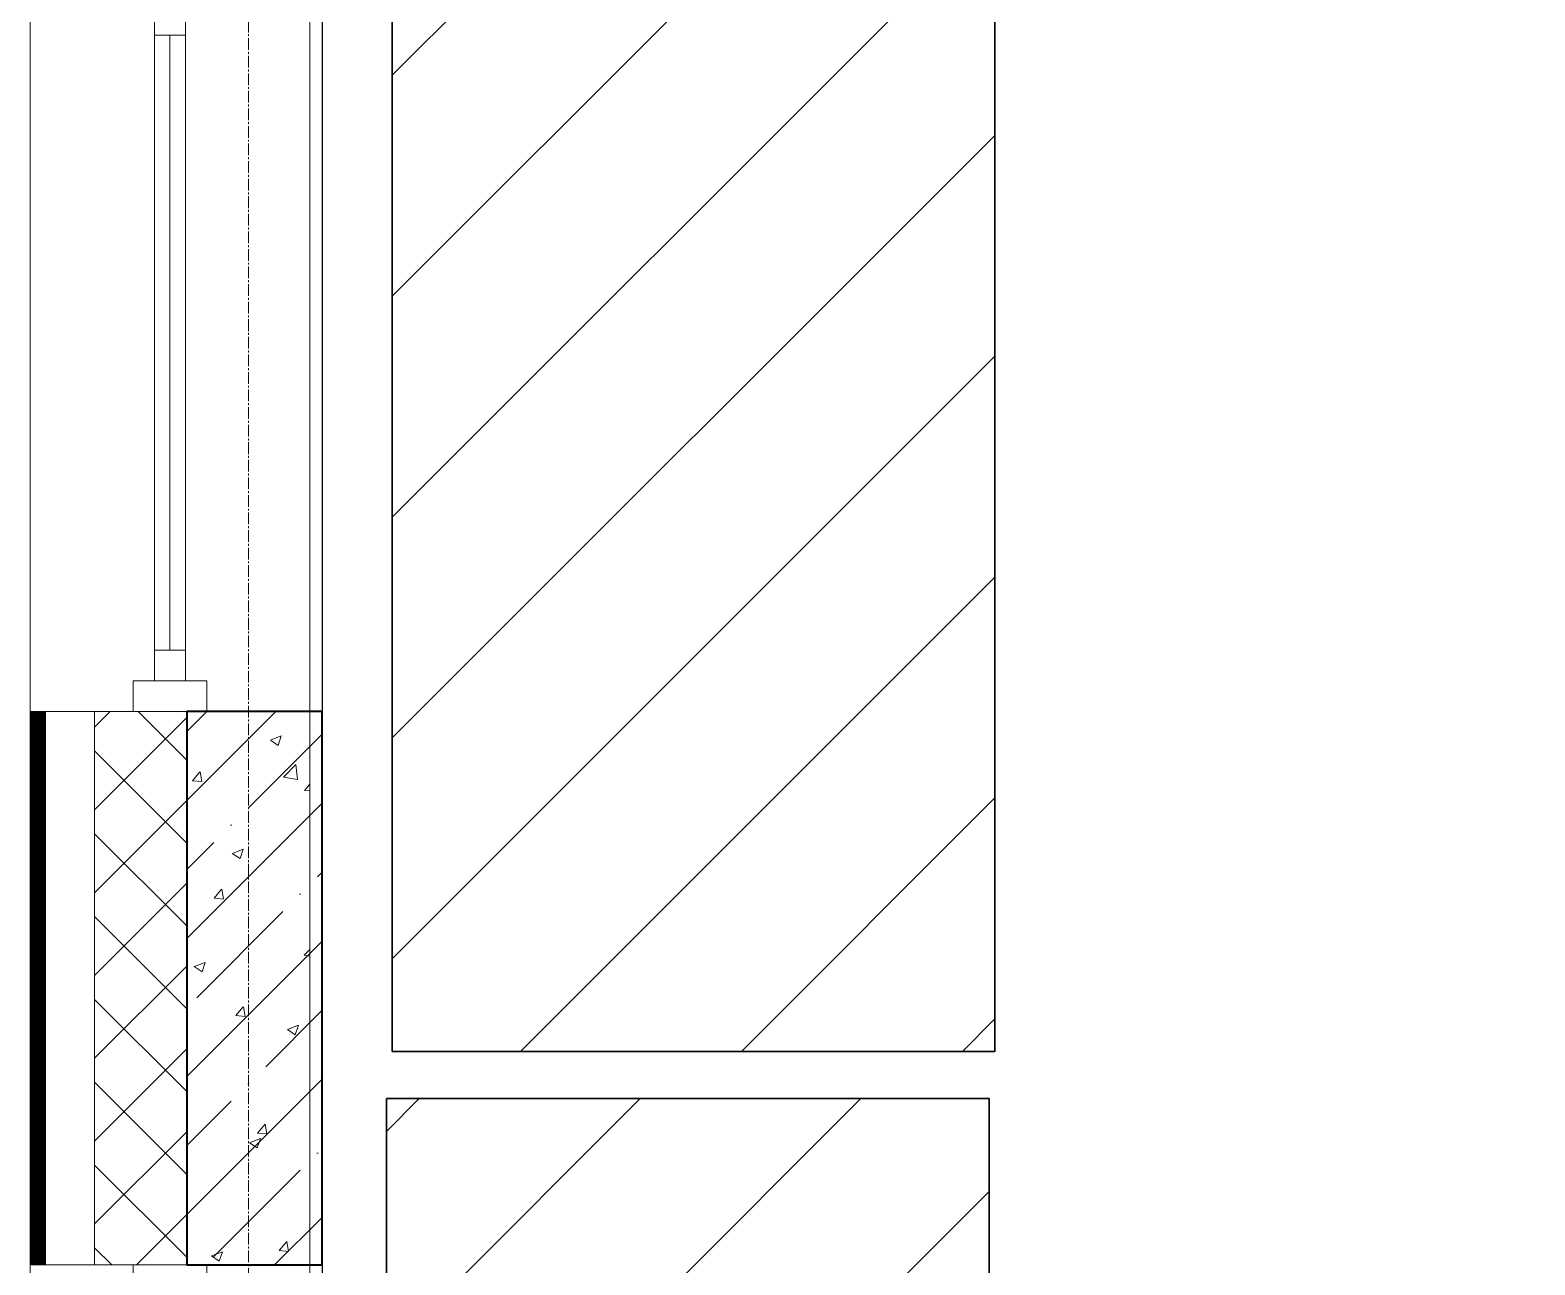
# Model space of a CAD drawing. Header units: millimetres. Extents: x -231292 to 573618, y -153144 to 564035.
# Drawn here: x 8528 to 10975, y -131545 to -129537 of the extents above; entities that cross this region are included whole.
import ezdxf

# ---------------------------------------------------------------- set-up
doc = ezdxf.new("R2010")
doc.units = ezdxf.units.MM
doc.linetypes.add('CENTER2', pattern=[28.575, 19.05, -3.175, 3.175, -3.175])
doc.linetypes.add('HIDDEN2', pattern=[4.7625, 3.175, -1.5875])
doc.layers.get('0').update_dxf_attribs({"color": 250})
for name, color, linetype, lineweight in [('10.3) строит. леса', 20, 'Continuous', 30), ('A-Wall_Материал_Газоблок_Контур', 250, 'Continuous', 0), ('АР_Колонны', 250, 'Continuous', 35), ('АР_Окна', 250, 'Continuous', 5), ('АР_Стены ЖБ', 250, 'Continuous', 35), ('АР_Стены ПЕНОблок', 250, 'Continuous', 20), ('АР_Тонкая', 250, 'Continuous', 5), ('АР_Утеплитель', 250, 'Continuous', 0), ('АР_Штриховка', 250, 'Continuous', 0), ('РД_Оси_100', 250, 'Continuous', 0)]:
    doc.layers.add(name, color=color, linetype=linetype, lineweight=lineweight)

# ---------------------------------------------------------------- blocks, each defined once
blk = doc.blocks.new('оси_рен')
at = {"layer": 'РД_Оси_100', "color": 251, "linetype": 'CENTER2', "true_color": 0x636466}
blk.add_line((1195652.916, 135558.25), (1195652.916, 223268.25), dxfattribs=at)

msp = doc.modelspace()

# ---------------------------------------------------------------- hatches: boundary and pattern name
at = {"layer": '10.3) строит. леса'}
h = msp.add_hatch(dxfattribs=at)
h.set_pattern_fill('ANSI31', color=256, scale=80)
h.set_pattern_definition([(45, (13317.08, 14681.17), (-179.60512, 179.60512), [])])
h.paths.add_polyline_path([(9117.393, -129197.946), (9117.393, -131197.946), (10097.393, -131197.946), (10097.393, -129197.946)])
h = msp.add_hatch(dxfattribs=at)
h.set_pattern_fill('ANSI31', color=256, scale=80)
h.set_pattern_definition([(45, (13307.52, 12604.24), (-179.60512, 179.60512), [])])
h.paths.add_polyline_path([(9107.832, -131274.88), (9107.832, -133274.88), (10087.832, -133274.88), (10087.832, -131274.88)])
at = {"layer": 'АР_Штриховка', "linetype": 'Continuous', "lineweight": 5, "true_color": 0x000000}
h = msp.add_hatch(dxfattribs=at)
h.set_pattern_fill('ANSI35', color=18, scale=25, style=0)
h.set_pattern_definition([(45, (8883.46, -162345.28), (-112.2532, 112.2532), []), (45, (8995.71, -162345.28), (-112.2532, 112.2532), [198.4375, -39.6875, 0, -39.6875])])
h.paths.add_polyline_path([(8783.458, -131545.283), (9003.458, -131545.283), (9003.458, -130645.283), (8783.458, -130645.283)], flags=0)

# ---------------------------------------------------------------- linework, layer by layer
msp.add_lwpolyline([(16573.458, -98570.283), (9003.458, -98570.283), (9003.458, -135535.288), (16573.458, -135535.288)], close=True)
at = {"layer": '10.3) строит. леса'}
for points in [[(9117.393, -129197.946), (9117.393, -131197.946), (10097.393, -131197.946), (10097.393, -129197.946)], [(9107.832, -131274.88), (9107.832, -133274.88), (10087.832, -133274.88), (10087.832, -131274.88)]]:
    msp.add_lwpolyline(points, close=True, dxfattribs=at)
at = {"layer": 'A-Wall_Материал_Газоблок_Контур', "color": 18, "linetype": 'Continuous', "lineweight": 0, "true_color": 0x000000}
for p, q in [((8528.458, -129445.283), (8528.458, -130645.283)), ((8983.458, -130645.283), (8983.458, -129445.283)), ((8528.458, -131545.283), (8528.458, -134845.283)), ((8983.458, -134845.283), (8983.458, -131545.283))]:
    msp.add_line(p, q, dxfattribs=at)
at = {"layer": 'АР_Колонны', "color": 18, "linetype": 'HIDDEN2', "lineweight": 25, "true_color": 0x000000}
for p, q in [((8783.458, -130645.283), (9003.458, -130645.283)), ((8783.458, -131545.283), (8783.458, -130645.283)), ((9003.458, -130645.283), (9003.458, -131545.283)), ((9003.458, -131545.283), (8783.458, -131545.283))]:
    msp.add_line(p, q, dxfattribs=at)
at = {"layer": 'АР_Колонны', "color": 18, "linetype": 'Continuous', "lineweight": 30, "true_color": 0x000000}
for p, q in [((9003.458, -130645.283), (8783.458, -130645.283)), ((8783.458, -130645.283), (8783.458, -131545.283)), ((9003.458, -131545.283), (9003.458, -130645.283)), ((8783.458, -131545.283), (9003.458, -131545.283))]:
    msp.add_line(p, q, dxfattribs=at)
at = {"layer": 'АР_Окна', "color": 18, "linetype": 'Continuous', "lineweight": 5, "true_color": 0x000000}
for p, q in [((8528.458, -129445.283), (8528.458, -130645.283)), ((8983.458, -129445.283), (8983.458, -130645.283)), ((8730.958, -129545.283), (8780.958, -129545.283)), ((8755.958, -129545.283), (8755.958, -130545.283)), ((8730.958, -130545.283), (8780.958, -130545.283)), ((8528.458, -131545.283), (8528.458, -134845.283)), ((8983.458, -131545.283), (8983.458, -134845.283))]:
    msp.add_line(p, q, dxfattribs=at)
for points in [[(8730.958, -129495.283), (8780.958, -129495.283), (8780.958, -130595.283), (8730.958, -130595.283)], [(8815.958, -130595.283), (8815.958, -130645.283), (8695.958, -130645.283), (8695.958, -130595.283)], [(8815.958, -131595.283), (8815.958, -131545.283), (8695.958, -131545.283), (8695.958, -131595.283)]]:
    msp.add_lwpolyline(points, close=True, dxfattribs=at)
at = {"layer": 'АР_Стены ЖБ', "color": 18, "linetype": 'Continuous', "lineweight": 40, "true_color": 0x000000}
for p, q in [((9003.458, -130645.283), (8783.458, -130645.283)), ((8783.458, -130645.283), (8783.458, -131545.283)), ((9003.458, -131545.283), (9003.458, -130645.283)), ((8783.458, -131545.283), (9003.458, -131545.283))]:
    msp.add_line(p, q, dxfattribs=at)
at = {"layer": 'АР_Стены ПЕНОблок', "color": 18, "linetype": 'Continuous', "lineweight": 20, "true_color": 0x000000}
for p, q in [((8983.458, -130645.283), (8783.458, -130645.283)), ((8783.458, -130645.283), (8783.458, -131545.283)), ((8983.458, -131545.283), (8983.458, -130645.283)), ((8783.458, -131545.283), (8983.458, -131545.283))]:
    msp.add_line(p, q, dxfattribs=at)
at = {"layer": 'АР_Тонкая', "color": 18, "linetype": 'Continuous', "lineweight": 5, "true_color": 0x000000}
for p, q in [((8553.458, -130645.283), (8528.458, -130645.283)), ((8528.458, -130645.283), (8528.458, -131545.283)), ((8633.458, -130645.283), (8553.458, -130645.283)), ((8553.458, -130645.283), (8553.458, -131545.283)), ((8553.458, -131545.283), (8553.458, -130645.283)), ((8633.458, -131545.283), (8633.458, -130645.283)), ((8528.458, -131545.283), (8553.458, -131545.283)), ((8553.458, -131545.283), (8633.458, -131545.283))]:
    msp.add_line(p, q, dxfattribs=at)
at = {"layer": 'АР_Утеплитель', "color": 18, "linetype": 'Continuous', "lineweight": 0, "true_color": 0x000000}
for p, q in [((8783.458, -130645.283), (8633.458, -130645.283)), ((8633.458, -130645.283), (8633.458, -131545.283)), ((8783.458, -131545.283), (8783.458, -130645.283)), ((8633.458, -131545.283), (8783.458, -131545.283))]:
    msp.add_line(p, q, dxfattribs=at)
at = {"layer": 'АР_Штриховка', "color": 18, "linetype": 'Continuous', "lineweight": 0, "true_color": 0x000000}
for p, q in [((8528.458, -130646.283), (8553.458, -130646.283)), ((8633.458, -130670.472), (8658.647, -130645.283)), ((8783.458, -130724.584), (8704.157, -130645.283)), ((8528.458, -130647.283), (8553.458, -130647.283)), ((8528.458, -130648.283), (8553.458, -130648.283)), ((8528.458, -130649.283), (8553.458, -130649.283)), ((8528.458, -130650.283), (8553.458, -130650.283)), ((8528.458, -130651.283), (8553.458, -130651.283)), ((8528.458, -130652.283), (8553.458, -130652.283)), ((8528.458, -130653.283), (8553.458, -130653.283)), ((8528.458, -130654.283), (8553.458, -130654.283)), ((8528.458, -130655.283), (8553.458, -130655.283)), ((8528.458, -130656.283), (8553.458, -130656.283)), ((8528.458, -130657.283), (8553.458, -130657.283)), ((8528.458, -130658.283), (8553.458, -130658.283)), ((8528.458, -130659.283), (8553.458, -130659.283)), ((8528.458, -130660.283), (8553.458, -130660.283)), ((8528.458, -130661.283), (8553.458, -130661.283)), ((8528.458, -130662.283), (8553.458, -130662.283)), ((8528.458, -130663.283), (8553.458, -130663.283)), ((8528.458, -130664.283), (8553.458, -130664.283)), ((8528.458, -130665.283), (8553.458, -130665.283)), ((8528.458, -130666.283), (8553.458, -130666.283)), ((8528.458, -130667.283), (8553.458, -130667.283)), ((8528.458, -130668.283), (8553.458, -130668.283)), ((8528.458, -130669.283), (8553.458, -130669.283)), ((8528.458, -130670.283), (8553.458, -130670.283)), ((8528.458, -130671.283), (8553.458, -130671.283)), ((8633.458, -130805.176), (8783.458, -130655.176)), ((8528.458, -130672.283), (8553.458, -130672.283)), ((8528.458, -130673.283), (8553.458, -130673.283)), ((8528.458, -130674.283), (8553.458, -130674.283)), ((8528.458, -130675.283), (8553.458, -130675.283)), ((8528.458, -130676.283), (8553.458, -130676.283)), ((8528.458, -130677.283), (8553.458, -130677.283)), ((8528.458, -130678.283), (8553.458, -130678.283)), ((8528.458, -130679.283), (8553.458, -130679.283)), ((8528.458, -130680.283), (8553.458, -130680.283)), ((8528.458, -130681.283), (8553.458, -130681.283)), ((8528.458, -130682.283), (8553.458, -130682.283)), ((8528.458, -130683.283), (8553.458, -130683.283)), ((8528.458, -130684.283), (8553.458, -130684.283)), ((8528.458, -130685.283), (8553.458, -130685.283)), ((8528.458, -130686.283), (8553.458, -130686.283)), ((8528.458, -130687.283), (8553.458, -130687.283)), ((8528.458, -130688.283), (8553.458, -130688.283)), ((8528.458, -130689.283), (8553.458, -130689.283)), ((8528.458, -130690.283), (8553.458, -130690.283)), ((8528.458, -130691.283), (8553.458, -130691.283)), ((8528.458, -130692.283), (8553.458, -130692.283)), ((8528.458, -130693.283), (8553.458, -130693.283)), ((8528.458, -130694.283), (8553.458, -130694.283)), ((8528.458, -130695.283), (8553.458, -130695.283)), ((8919.122, -130691.751), (8931.756, -130700.273)), ((8919.131, -130691.731), (8936.916, -130684.904)), ((8931.759, -130700.274), (8936.909, -130684.925)), ((8528.458, -130696.283), (8553.458, -130696.283)), ((8528.458, -130697.283), (8553.458, -130697.283)), ((8528.458, -130698.283), (8553.458, -130698.283)), ((8528.458, -130699.283), (8553.458, -130699.283)), ((8528.458, -130700.283), (8553.458, -130700.283)), ((8528.458, -130701.283), (8553.458, -130701.283)), ((8528.458, -130702.283), (8553.458, -130702.283)), ((8528.458, -130703.283), (8553.458, -130703.283)), ((8528.458, -130704.283), (8553.458, -130704.283)), ((8528.458, -130705.283), (8553.458, -130705.283)), ((8528.458, -130706.283), (8553.458, -130706.283)), ((8528.458, -130707.283), (8553.458, -130707.283)), ((8528.458, -130708.283), (8553.458, -130708.283)), ((8528.458, -130709.283), (8553.458, -130709.283)), ((8528.458, -130710.283), (8553.458, -130710.283)), ((8528.458, -130711.283), (8553.458, -130711.283)), ((8528.458, -130712.283), (8553.458, -130712.283)), ((8528.458, -130713.283), (8553.458, -130713.283)), ((8528.458, -130714.283), (8553.458, -130714.283)), ((8528.458, -130715.283), (8553.458, -130715.283)), ((8528.458, -130716.283), (8553.458, -130716.283)), ((8528.458, -130717.283), (8553.458, -130717.283)), ((8528.458, -130718.283), (8553.458, -130718.283)), ((8528.458, -130719.283), (8553.458, -130719.283)), ((8528.458, -130720.283), (8553.458, -130720.283)), ((8783.458, -130859.288), (8633.458, -130709.288)), ((8528.458, -130721.283), (8553.458, -130721.283)), ((8528.458, -130722.283), (8553.458, -130722.283)), ((8528.458, -130723.283), (8553.458, -130723.283)), ((8528.458, -130724.283), (8553.458, -130724.283)), ((8528.458, -130725.283), (8553.458, -130725.283)), ((8528.458, -130726.283), (8553.458, -130726.283)), ((8528.458, -130727.283), (8553.458, -130727.283)), ((8528.458, -130728.283), (8553.458, -130728.283)), ((8528.458, -130729.283), (8553.458, -130729.283)), ((8528.458, -130730.283), (8553.458, -130730.283)), ((8528.458, -130731.283), (8553.458, -130731.283)), ((8528.458, -130732.283), (8553.458, -130732.283)), ((8528.458, -130733.283), (8553.458, -130733.283)), ((8528.458, -130734.283), (8553.458, -130734.283)), ((8528.458, -130735.283), (8553.458, -130735.283)), ((8528.458, -130736.283), (8553.458, -130736.283)), ((8528.458, -130737.283), (8553.458, -130737.283)), ((8528.458, -130738.283), (8553.458, -130738.283)), ((8528.458, -130739.283), (8553.458, -130739.283)), ((8528.458, -130740.283), (8553.458, -130740.283)), ((8528.458, -130741.283), (8553.458, -130741.283)), ((8528.458, -130742.283), (8553.458, -130742.283)), ((8528.458, -130743.283), (8553.458, -130743.283)), ((8528.458, -130744.283), (8553.458, -130744.283)), ((8792.473, -130757.784), (8804.718, -130743.19)), ((8807.73, -130759.098), (8804.793, -130743.177)), ((8940.65, -130752.077), (8960.434, -130731.458)), ((8963.259, -130755.578), (8960.453, -130731.456)), ((8528.458, -130745.283), (8553.458, -130745.283)), ((8528.458, -130746.283), (8553.458, -130746.283)), ((8528.458, -130747.283), (8553.458, -130747.283)), ((8528.458, -130748.283), (8553.458, -130748.283)), ((8528.458, -130749.283), (8553.458, -130749.283)), ((8528.458, -130750.283), (8553.458, -130750.283)), ((8528.458, -130751.283), (8553.458, -130751.283)), ((8528.458, -130752.283), (8553.458, -130752.283)), ((8528.458, -130753.283), (8553.458, -130753.283)), ((8528.458, -130754.283), (8553.458, -130754.283)), ((8528.458, -130755.283), (8553.458, -130755.283)), ((8528.458, -130756.283), (8553.458, -130756.283)), ((8528.458, -130757.283), (8553.458, -130757.283)), ((8528.458, -130758.283), (8553.458, -130758.283)), ((8528.458, -130759.283), (8553.458, -130759.283)), ((8528.458, -130760.283), (8553.458, -130760.283)), ((8528.458, -130761.283), (8553.458, -130761.283)), ((8528.458, -130762.283), (8553.458, -130762.283)), ((8528.458, -130763.283), (8553.458, -130763.283)), ((8528.458, -130764.283), (8553.458, -130764.283)), ((8528.458, -130765.283), (8553.458, -130765.283)), ((8528.458, -130766.283), (8553.458, -130766.283)), ((8528.458, -130767.283), (8553.458, -130767.283)), ((8528.458, -130768.283), (8553.458, -130768.283)), ((8528.458, -130769.283), (8553.458, -130769.283)), ((8792.473, -130757.784), (8807.655, -130759.112)), ((8940.664, -130752.108), (8963.254, -130755.611)), ((8974.657, -130773.723), (8983.458, -130763.234)), ((8528.458, -130770.283), (8553.458, -130770.283)), ((8528.458, -130771.283), (8553.458, -130771.283)), ((8528.458, -130772.283), (8553.458, -130772.283)), ((8528.458, -130773.283), (8553.458, -130773.283)), ((8528.458, -130774.283), (8553.458, -130774.283)), ((8528.458, -130775.283), (8553.458, -130775.283)), ((8528.458, -130776.283), (8553.458, -130776.283)), ((8528.458, -130777.283), (8553.458, -130777.283)), ((8528.458, -130778.283), (8553.458, -130778.283)), ((8528.458, -130779.283), (8553.458, -130779.283)), ((8528.458, -130780.283), (8553.458, -130780.283)), ((8528.458, -130781.283), (8553.458, -130781.283)), ((8528.458, -130782.283), (8553.458, -130782.283)), ((8528.458, -130783.283), (8553.458, -130783.283)), ((8528.458, -130784.283), (8553.458, -130784.283)), ((8528.458, -130785.283), (8553.458, -130785.283)), ((8528.458, -130786.283), (8553.458, -130786.283)), ((8528.458, -130787.283), (8553.458, -130787.283)), ((8528.458, -130788.283), (8553.458, -130788.283)), ((8528.458, -130789.283), (8553.458, -130789.283)), ((8528.458, -130790.283), (8553.458, -130790.283)), ((8528.458, -130791.283), (8553.458, -130791.283)), ((8528.458, -130792.283), (8553.458, -130792.283)), ((8528.458, -130793.283), (8553.458, -130793.283)), ((8633.458, -130939.88), (8783.458, -130789.88)), ((8974.657, -130773.723), (8983.458, -130774.493)), ((8528.458, -130794.283), (8553.458, -130794.283)), ((8528.458, -130795.283), (8553.458, -130795.283)), ((8528.458, -130796.283), (8553.458, -130796.283)), ((8528.458, -130797.283), (8553.458, -130797.283)), ((8528.458, -130798.283), (8553.458, -130798.283)), ((8528.458, -130799.283), (8553.458, -130799.283)), ((8528.458, -130800.283), (8553.458, -130800.283)), ((8528.458, -130801.283), (8553.458, -130801.283)), ((8528.458, -130802.283), (8553.458, -130802.283)), ((8528.458, -130803.283), (8553.458, -130803.283)), ((8528.458, -130804.283), (8553.458, -130804.283)), ((8528.458, -130805.283), (8553.458, -130805.283)), ((8528.458, -130806.283), (8553.458, -130806.283)), ((8528.458, -130807.283), (8553.458, -130807.283)), ((8528.458, -130808.283), (8553.458, -130808.283)), ((8528.458, -130809.283), (8553.458, -130809.283)), ((8528.458, -130810.283), (8553.458, -130810.283)), ((8528.458, -130811.283), (8553.458, -130811.283)), ((8528.458, -130812.283), (8553.458, -130812.283)), ((8528.458, -130813.283), (8553.458, -130813.283)), ((8528.458, -130814.283), (8553.458, -130814.283)), ((8528.458, -130815.283), (8553.458, -130815.283)), ((8528.458, -130816.283), (8553.458, -130816.283)), ((8528.458, -130817.283), (8553.458, -130817.283)), ((8528.458, -130818.283), (8553.458, -130818.283)), ((8528.458, -130819.283), (8553.458, -130819.283)), ((8528.458, -130820.283), (8553.458, -130820.283)), ((8528.458, -130821.283), (8553.458, -130821.283)), ((8528.458, -130822.283), (8553.458, -130822.283)), ((8528.458, -130823.283), (8553.458, -130823.283)), ((8528.458, -130824.283), (8553.458, -130824.283)), ((8528.458, -130825.283), (8553.458, -130825.283)), ((8528.458, -130826.283), (8553.458, -130826.283)), ((8528.458, -130827.283), (8553.458, -130827.283)), ((8528.458, -130828.283), (8553.458, -130828.283)), ((8528.458, -130829.283), (8553.458, -130829.283)), ((8528.458, -130830.283), (8553.458, -130830.283)), ((8528.458, -130831.283), (8553.458, -130831.283)), ((8528.458, -130832.283), (8553.458, -130832.283)), ((8528.458, -130833.283), (8553.458, -130833.283)), ((8528.458, -130834.283), (8553.458, -130834.283)), ((8528.458, -130835.283), (8553.458, -130835.283)), ((8528.458, -130836.283), (8553.458, -130836.283)), ((8528.458, -130837.283), (8553.458, -130837.283)), ((8528.458, -130838.283), (8553.458, -130838.283)), ((8528.458, -130839.283), (8553.458, -130839.283)), ((8528.458, -130840.283), (8553.458, -130840.283)), ((8528.458, -130841.283), (8553.458, -130841.283)), ((8528.458, -130842.283), (8553.458, -130842.283)), ((8528.458, -130843.283), (8553.458, -130843.283)), ((8528.458, -130844.283), (8553.458, -130844.283)), ((8528.458, -130845.283), (8553.458, -130845.283)), ((8528.458, -130846.283), (8553.458, -130846.283)), ((8528.458, -130847.283), (8553.458, -130847.283)), ((8528.458, -130848.283), (8553.458, -130848.283)), ((8528.458, -130849.283), (8553.458, -130849.283)), ((8528.458, -130850.283), (8553.458, -130850.283)), ((8528.458, -130851.283), (8553.458, -130851.283)), ((8528.458, -130852.283), (8553.458, -130852.283)), ((8528.458, -130853.283), (8553.458, -130853.283)), ((8528.458, -130854.283), (8553.458, -130854.283)), ((8528.458, -130855.283), (8553.458, -130855.283)), ((8528.458, -130856.283), (8553.458, -130856.283)), ((8528.458, -130857.283), (8553.458, -130857.283)), ((8528.458, -130858.283), (8553.458, -130858.283)), ((8528.458, -130859.283), (8553.458, -130859.283)), ((8528.458, -130860.283), (8553.458, -130860.283)), ((8528.458, -130861.283), (8553.458, -130861.283)), ((8528.458, -130862.283), (8553.458, -130862.283)), ((8528.458, -130863.283), (8553.458, -130863.283)), ((8528.458, -130864.283), (8553.458, -130864.283)), ((8528.458, -130865.283), (8553.458, -130865.283)), ((8528.458, -130866.283), (8553.458, -130866.283)), ((8528.458, -130867.283), (8553.458, -130867.283)), ((8783.458, -130993.992), (8633.458, -130843.992)), ((8528.458, -130868.283), (8553.458, -130868.283)), ((8528.458, -130869.283), (8553.458, -130869.283)), ((8528.458, -130870.283), (8553.458, -130870.283)), ((8528.458, -130871.283), (8553.458, -130871.283)), ((8528.458, -130872.283), (8553.458, -130872.283)), ((8528.458, -130873.283), (8553.458, -130873.283)), ((8528.458, -130874.283), (8553.458, -130874.283)), ((8528.458, -130875.283), (8553.458, -130875.283)), ((8528.458, -130876.283), (8553.458, -130876.283)), ((8528.458, -130877.283), (8553.458, -130877.283)), ((8528.458, -130878.283), (8553.458, -130878.283)), ((8528.458, -130879.283), (8553.458, -130879.283)), ((8528.458, -130880.283), (8553.458, -130880.283)), ((8528.458, -130881.283), (8553.458, -130881.283)), ((8528.458, -130882.283), (8553.458, -130882.283)), ((8528.458, -130883.283), (8553.458, -130883.283)), ((8528.458, -130884.283), (8553.458, -130884.283)), ((8528.458, -130885.283), (8553.458, -130885.283)), ((8528.458, -130886.283), (8553.458, -130886.283)), ((8528.458, -130887.283), (8553.458, -130887.283)), ((8528.458, -130888.283), (8553.458, -130888.283)), ((8528.458, -130889.283), (8553.458, -130889.283)), ((8528.458, -130890.283), (8553.458, -130890.283)), ((8528.458, -130891.283), (8553.458, -130891.283)), ((8857.32, -130875.939), (8869.954, -130884.461)), ((8857.329, -130875.919), (8875.114, -130869.092)), ((8869.957, -130884.462), (8875.107, -130869.113)), ((8528.458, -130892.283), (8553.458, -130892.283)), ((8528.458, -130893.283), (8553.458, -130893.283)), ((8528.458, -130894.283), (8553.458, -130894.283)), ((8528.458, -130895.283), (8553.458, -130895.283)), ((8528.458, -130896.283), (8553.458, -130896.283)), ((8528.458, -130897.283), (8553.458, -130897.283)), ((8528.458, -130898.283), (8553.458, -130898.283)), ((8528.458, -130899.283), (8553.458, -130899.283)), ((8528.458, -130900.283), (8553.458, -130900.283)), ((8528.458, -130901.283), (8553.458, -130901.283)), ((8528.458, -130902.283), (8553.458, -130902.283)), ((8528.458, -130903.283), (8553.458, -130903.283)), ((8528.458, -130904.283), (8553.458, -130904.283)), ((8528.458, -130905.283), (8553.458, -130905.283)), ((8528.458, -130906.283), (8553.458, -130906.283)), ((8528.458, -130907.283), (8553.458, -130907.283)), ((8528.458, -130908.283), (8553.458, -130908.283)), ((8528.458, -130909.283), (8553.458, -130909.283)), ((8528.458, -130910.283), (8553.458, -130910.283)), ((8528.458, -130911.283), (8553.458, -130911.283)), ((8528.458, -130912.283), (8553.458, -130912.283)), ((8528.458, -130913.283), (8553.458, -130913.283)), ((8528.458, -130914.283), (8553.458, -130914.283)), ((8528.458, -130915.283), (8553.458, -130915.283)), ((8528.458, -130916.283), (8553.458, -130916.283)), ((8528.458, -130917.283), (8553.458, -130917.283)), ((8528.458, -130918.283), (8553.458, -130918.283)), ((8528.458, -130919.283), (8553.458, -130919.283)), ((8528.458, -130920.283), (8553.458, -130920.283)), ((8528.458, -130921.283), (8553.458, -130921.283)), ((8528.458, -130922.283), (8553.458, -130922.283)), ((8528.458, -130923.283), (8553.458, -130923.283)), ((8528.458, -130924.283), (8553.458, -130924.283)), ((8528.458, -130925.283), (8553.458, -130925.283)), ((8528.458, -130926.283), (8553.458, -130926.283)), ((8528.458, -130927.283), (8553.458, -130927.283)), ((8528.458, -130928.283), (8553.458, -130928.283)), ((8528.458, -130929.283), (8553.458, -130929.283)), ((8528.458, -130930.283), (8553.458, -130930.283)), ((8528.458, -130931.283), (8553.458, -130931.283)), ((8528.458, -130932.283), (8553.458, -130932.283)), ((8528.458, -130933.283), (8553.458, -130933.283)), ((8528.458, -130934.283), (8553.458, -130934.283)), ((8528.458, -130935.283), (8553.458, -130935.283)), ((8528.458, -130936.283), (8553.458, -130936.283)), ((8528.458, -130937.283), (8553.458, -130937.283)), ((8528.458, -130938.283), (8553.458, -130938.283)), ((8528.458, -130939.283), (8553.458, -130939.283)), ((8528.458, -130940.283), (8553.458, -130940.283)), ((8633.458, -131074.584), (8783.458, -130924.584)), ((8827.716, -130948.84), (8839.961, -130934.247)), ((8842.973, -130950.155), (8840.036, -130934.234)), ((8528.458, -130941.283), (8553.458, -130941.283)), ((8528.458, -130942.283), (8553.458, -130942.283)), ((8528.458, -130943.283), (8553.458, -130943.283)), ((8528.458, -130944.283), (8553.458, -130944.283)), ((8528.458, -130945.283), (8553.458, -130945.283)), ((8528.458, -130946.283), (8553.458, -130946.283)), ((8528.458, -130947.283), (8553.458, -130947.283)), ((8528.458, -130948.283), (8553.458, -130948.283)), ((8528.458, -130949.283), (8553.458, -130949.283)), ((8528.458, -130950.283), (8553.458, -130950.283)), ((8528.458, -130951.283), (8553.458, -130951.283)), ((8528.458, -130952.283), (8553.458, -130952.283)), ((8528.458, -130953.283), (8553.458, -130953.283)), ((8528.458, -130954.283), (8553.458, -130954.283)), ((8528.458, -130955.283), (8553.458, -130955.283)), ((8528.458, -130956.283), (8553.458, -130956.283)), ((8528.458, -130957.283), (8553.458, -130957.283)), ((8528.458, -130958.283), (8553.458, -130958.283)), ((8528.458, -130959.283), (8553.458, -130959.283)), ((8528.458, -130960.283), (8553.458, -130960.283)), ((8528.458, -130961.283), (8553.458, -130961.283)), ((8528.458, -130962.283), (8553.458, -130962.283)), ((8528.458, -130963.283), (8553.458, -130963.283)), ((8528.458, -130964.283), (8553.458, -130964.283)), ((8528.458, -130965.283), (8553.458, -130965.283)), ((8827.716, -130948.841), (8842.898, -130950.169)), ((8528.458, -130966.283), (8553.458, -130966.283)), ((8528.458, -130967.283), (8553.458, -130967.283)), ((8528.458, -130968.283), (8553.458, -130968.283)), ((8528.458, -130969.283), (8553.458, -130969.283)), ((8528.458, -130970.283), (8553.458, -130970.283)), ((8528.458, -130971.283), (8553.458, -130971.283)), ((8528.458, -130972.283), (8553.458, -130972.283)), ((8528.458, -130973.283), (8553.458, -130973.283)), ((8528.458, -130974.283), (8553.458, -130974.283)), ((8528.458, -130975.283), (8553.458, -130975.283)), ((8528.458, -130976.283), (8553.458, -130976.283)), ((8528.458, -130977.283), (8553.458, -130977.283)), ((8528.458, -130978.283), (8553.458, -130978.283)), ((8528.458, -130979.283), (8553.458, -130979.283)), ((8528.458, -130980.283), (8553.458, -130980.283)), ((8528.458, -130981.283), (8553.458, -130981.283)), ((8528.458, -130982.283), (8553.458, -130982.283)), ((8528.458, -130983.283), (8553.458, -130983.283)), ((8528.458, -130984.283), (8553.458, -130984.283)), ((8528.458, -130985.283), (8553.458, -130985.283)), ((8528.458, -130986.283), (8553.458, -130986.283)), ((8528.458, -130987.283), (8553.458, -130987.283)), ((8528.458, -130988.283), (8553.458, -130988.283)), ((8528.458, -130989.283), (8553.458, -130989.283)), ((8783.458, -131128.695), (8633.458, -130978.695)), ((8528.458, -130990.283), (8553.458, -130990.283)), ((8528.458, -130991.283), (8553.458, -130991.283)), ((8528.458, -130992.283), (8553.458, -130992.283)), ((8528.458, -130993.283), (8553.458, -130993.283)), ((8528.458, -130994.283), (8553.458, -130994.283)), ((8528.458, -130995.283), (8553.458, -130995.283)), ((8528.458, -130996.283), (8553.458, -130996.283)), ((8528.458, -130997.283), (8553.458, -130997.283)), ((8528.458, -130998.283), (8553.458, -130998.283)), ((8528.458, -130999.283), (8553.458, -130999.283)), ((8528.458, -131000.283), (8553.458, -131000.283)), ((8528.458, -131001.283), (8553.458, -131001.283)), ((8528.458, -131002.283), (8553.458, -131002.283)), ((8528.458, -131003.283), (8553.458, -131003.283)), ((8528.458, -131004.283), (8553.458, -131004.283)), ((8528.458, -131005.283), (8553.458, -131005.283)), ((8528.458, -131006.283), (8553.458, -131006.283)), ((8528.458, -131007.283), (8553.458, -131007.283)), ((8528.458, -131008.283), (8553.458, -131008.283)), ((8528.458, -131009.283), (8553.458, -131009.283)), ((8528.458, -131010.283), (8553.458, -131010.283)), ((8528.458, -131011.283), (8553.458, -131011.283)), ((8528.458, -131012.283), (8553.458, -131012.283)), ((8528.458, -131013.283), (8553.458, -131013.283)), ((8528.458, -131014.283), (8553.458, -131014.283)), ((8528.458, -131015.283), (8553.458, -131015.283)), ((8528.458, -131016.283), (8553.458, -131016.283)), ((8528.458, -131017.283), (8553.458, -131017.283)), ((8528.458, -131018.283), (8553.458, -131018.283)), ((8528.458, -131019.283), (8553.458, -131019.283)), ((8528.458, -131020.283), (8553.458, -131020.283)), ((8528.458, -131021.283), (8553.458, -131021.283)), ((8528.458, -131022.283), (8553.458, -131022.283)), ((8528.458, -131023.283), (8553.458, -131023.283)), ((8528.458, -131024.283), (8553.458, -131024.283)), ((8528.458, -131025.283), (8553.458, -131025.283)), ((8528.458, -131026.283), (8553.458, -131026.283)), ((8528.458, -131027.283), (8553.458, -131027.283)), ((8528.458, -131028.283), (8553.458, -131028.283)), ((8528.458, -131029.283), (8553.458, -131029.283)), ((8528.458, -131030.283), (8553.458, -131030.283)), ((8528.458, -131031.283), (8553.458, -131031.283)), ((8528.458, -131032.283), (8553.458, -131032.283)), ((8528.458, -131033.283), (8553.458, -131033.283)), ((8528.458, -131034.283), (8553.458, -131034.283)), ((8528.458, -131035.283), (8553.458, -131035.283)), ((8528.458, -131036.283), (8553.458, -131036.283)), ((8528.458, -131037.283), (8553.458, -131037.283)), ((8528.458, -131038.283), (8553.458, -131038.283)), ((8974.325, -131041.546), (8983.458, -131032.027)), ((8528.458, -131039.283), (8553.458, -131039.283)), ((8528.458, -131040.283), (8553.458, -131040.283)), ((8528.458, -131041.283), (8553.458, -131041.283)), ((8528.458, -131042.283), (8553.458, -131042.283)), ((8528.458, -131043.283), (8553.458, -131043.283)), ((8528.458, -131044.283), (8553.458, -131044.283)), ((8528.458, -131045.283), (8553.458, -131045.283)), ((8528.458, -131046.283), (8553.458, -131046.283)), ((8528.458, -131047.283), (8553.458, -131047.283)), ((8528.458, -131048.283), (8553.458, -131048.283)), ((8528.458, -131049.283), (8553.458, -131049.283)), ((8528.458, -131050.283), (8553.458, -131050.283)), ((8528.458, -131051.283), (8553.458, -131051.283)), ((8528.458, -131052.283), (8553.458, -131052.283)), ((8528.458, -131053.283), (8553.458, -131053.283)), ((8528.458, -131054.283), (8553.458, -131054.283)), ((8528.458, -131055.283), (8553.458, -131055.283)), ((8528.458, -131056.283), (8553.458, -131056.283)), ((8528.458, -131057.283), (8553.458, -131057.283)), ((8528.458, -131058.283), (8553.458, -131058.283)), ((8528.458, -131059.283), (8553.458, -131059.283)), ((8528.458, -131060.283), (8553.458, -131060.283)), ((8528.458, -131061.283), (8553.458, -131061.283)), ((8528.458, -131062.283), (8553.458, -131062.283)), ((8633.458, -131209.288), (8783.458, -131059.288)), ((8795.518, -131060.127), (8808.152, -131068.649)), ((8795.527, -131060.107), (8813.311, -131053.28)), ((8808.155, -131068.65), (8813.305, -131053.301)), ((8974.339, -131041.576), (8983.458, -131042.99)), ((8528.458, -131063.283), (8553.458, -131063.283)), ((8528.458, -131064.283), (8553.458, -131064.283)), ((8528.458, -131065.283), (8553.458, -131065.283)), ((8528.458, -131066.283), (8553.458, -131066.283)), ((8528.458, -131067.283), (8553.458, -131067.283)), ((8528.458, -131068.283), (8553.458, -131068.283)), ((8528.458, -131069.283), (8553.458, -131069.283)), ((8528.458, -131070.283), (8553.458, -131070.283)), ((8528.458, -131071.283), (8553.458, -131071.283)), ((8528.458, -131072.283), (8553.458, -131072.283)), ((8528.458, -131073.283), (8553.458, -131073.283)), ((8528.458, -131074.283), (8553.458, -131074.283)), ((8528.458, -131075.283), (8553.458, -131075.283)), ((8528.458, -131076.283), (8553.458, -131076.283)), ((8528.458, -131077.283), (8553.458, -131077.283)), ((8528.458, -131078.283), (8553.458, -131078.283)), ((8528.458, -131079.283), (8553.458, -131079.283)), ((8528.458, -131080.283), (8553.458, -131080.283)), ((8528.458, -131081.283), (8553.458, -131081.283)), ((8528.458, -131082.283), (8553.458, -131082.283)), ((8528.458, -131083.283), (8553.458, -131083.283)), ((8528.458, -131084.283), (8553.458, -131084.283)), ((8528.458, -131085.283), (8553.458, -131085.283)), ((8528.458, -131086.283), (8553.458, -131086.283)), ((8528.458, -131087.283), (8553.458, -131087.283)), ((8528.458, -131088.283), (8553.458, -131088.283)), ((8528.458, -131089.283), (8553.458, -131089.283)), ((8528.458, -131090.283), (8553.458, -131090.283)), ((8528.458, -131091.283), (8553.458, -131091.283)), ((8528.458, -131092.283), (8553.458, -131092.283)), ((8528.458, -131093.283), (8553.458, -131093.283)), ((8528.458, -131094.283), (8553.458, -131094.283)), ((8528.458, -131095.283), (8553.458, -131095.283)), ((8528.458, -131096.283), (8553.458, -131096.283)), ((8528.458, -131097.283), (8553.458, -131097.283)), ((8528.458, -131098.283), (8553.458, -131098.283)), ((8528.458, -131099.283), (8553.458, -131099.283)), ((8528.458, -131100.283), (8553.458, -131100.283)), ((8528.458, -131101.283), (8553.458, -131101.283)), ((8528.458, -131102.283), (8553.458, -131102.283)), ((8528.458, -131103.283), (8553.458, -131103.283)), ((8528.458, -131104.283), (8553.458, -131104.283)), ((8528.458, -131105.283), (8553.458, -131105.283)), ((8528.458, -131106.283), (8553.458, -131106.283)), ((8528.458, -131107.283), (8553.458, -131107.283)), ((8528.458, -131108.283), (8553.458, -131108.283)), ((8528.458, -131109.283), (8553.458, -131109.283)), ((8528.458, -131110.283), (8553.458, -131110.283)), ((8528.458, -131111.283), (8553.458, -131111.283)), ((8528.458, -131112.283), (8553.458, -131112.283)), ((8528.458, -131113.283), (8553.458, -131113.283)), ((8528.458, -131114.283), (8553.458, -131114.283)), ((8528.458, -131115.283), (8553.458, -131115.283)), ((8528.458, -131116.283), (8553.458, -131116.283)), ((8528.458, -131117.283), (8553.458, -131117.283)), ((8528.458, -131118.283), (8553.458, -131118.283)), ((8528.458, -131119.283), (8553.458, -131119.283)), ((8528.458, -131120.283), (8553.458, -131120.283)), ((8528.458, -131121.283), (8553.458, -131121.283)), ((8528.458, -131122.283), (8553.458, -131122.283)), ((8528.458, -131123.283), (8553.458, -131123.283)), ((8528.458, -131124.283), (8553.458, -131124.283)), ((8528.458, -131125.283), (8553.458, -131125.283)), ((8528.458, -131126.283), (8553.458, -131126.283)), ((8528.458, -131127.283), (8553.458, -131127.283)), ((8528.458, -131128.283), (8553.458, -131128.283)), ((8528.458, -131129.283), (8553.458, -131129.283)), ((8528.458, -131130.283), (8553.458, -131130.283)), ((8528.458, -131131.283), (8553.458, -131131.283)), ((8528.458, -131132.283), (8553.458, -131132.283)), ((8528.458, -131133.283), (8553.458, -131133.283)), ((8528.458, -131134.283), (8553.458, -131134.283)), ((8528.458, -131135.283), (8553.458, -131135.283)), ((8528.458, -131136.283), (8553.458, -131136.283)), ((8783.458, -131263.399), (8633.458, -131113.399)), ((8862.959, -131139.897), (8875.205, -131125.304)), ((8878.216, -131141.212), (8875.279, -131125.291)), ((8528.458, -131137.283), (8553.458, -131137.283)), ((8528.458, -131138.283), (8553.458, -131138.283)), ((8528.458, -131139.283), (8553.458, -131139.283)), ((8528.458, -131140.283), (8553.458, -131140.283)), ((8528.458, -131141.283), (8553.458, -131141.283)), ((8528.458, -131142.283), (8553.458, -131142.283)), ((8528.458, -131143.283), (8553.458, -131143.283)), ((8528.458, -131144.283), (8553.458, -131144.283)), ((8528.458, -131145.283), (8553.458, -131145.283)), ((8528.458, -131146.283), (8553.458, -131146.283)), ((8528.458, -131147.283), (8553.458, -131147.283)), ((8528.458, -131148.283), (8553.458, -131148.283)), ((8528.458, -131149.283), (8553.458, -131149.283)), ((8528.458, -131150.283), (8553.458, -131150.283)), ((8528.458, -131151.283), (8553.458, -131151.283)), ((8528.458, -131152.283), (8553.458, -131152.283)), ((8528.458, -131153.283), (8553.458, -131153.283)), ((8528.458, -131154.283), (8553.458, -131154.283)), ((8528.458, -131155.283), (8553.458, -131155.283)), ((8528.458, -131156.283), (8553.458, -131156.283)), ((8528.458, -131157.283), (8553.458, -131157.283)), ((8528.458, -131158.283), (8553.458, -131158.283)), ((8528.458, -131159.283), (8553.458, -131159.283)), ((8528.458, -131160.283), (8553.458, -131160.283)), ((8862.959, -131139.898), (8878.141, -131141.226)), ((8947.141, -131162.372), (8964.926, -131155.545)), ((8959.769, -131170.916), (8964.92, -131155.567)), ((8528.458, -131161.283), (8553.458, -131161.283)), ((8528.458, -131162.283), (8553.458, -131162.283)), ((8528.458, -131163.283), (8553.458, -131163.283)), ((8528.458, -131164.283), (8553.458, -131164.283)), ((8528.458, -131165.283), (8553.458, -131165.283)), ((8528.458, -131166.283), (8553.458, -131166.283)), ((8528.458, -131167.283), (8553.458, -131167.283)), ((8528.458, -131168.283), (8553.458, -131168.283)), ((8528.458, -131169.283), (8553.458, -131169.283)), ((8528.458, -131170.283), (8553.458, -131170.283)), ((8528.458, -131171.283), (8553.458, -131171.283)), ((8528.458, -131172.283), (8553.458, -131172.283)), ((8528.458, -131173.283), (8553.458, -131173.283)), ((8528.458, -131174.283), (8553.458, -131174.283)), ((8528.458, -131175.283), (8553.458, -131175.283)), ((8528.458, -131176.283), (8553.458, -131176.283)), ((8528.458, -131177.283), (8553.458, -131177.283)), ((8528.458, -131178.283), (8553.458, -131178.283)), ((8528.458, -131179.283), (8553.458, -131179.283)), ((8528.458, -131180.283), (8553.458, -131180.283)), ((8528.458, -131181.283), (8553.458, -131181.283)), ((8528.458, -131182.283), (8553.458, -131182.283)), ((8528.458, -131183.283), (8553.458, -131183.283)), ((8528.458, -131184.283), (8553.458, -131184.283)), ((8528.458, -131185.283), (8553.458, -131185.283)), ((8947.132, -131162.392), (8959.767, -131170.915)), ((8528.458, -131186.283), (8553.458, -131186.283)), ((8528.458, -131187.283), (8553.458, -131187.283)), ((8528.458, -131188.283), (8553.458, -131188.283)), ((8528.458, -131189.283), (8553.458, -131189.283)), ((8528.458, -131190.283), (8553.458, -131190.283)), ((8528.458, -131191.283), (8553.458, -131191.283)), ((8528.458, -131192.283), (8553.458, -131192.283)), ((8528.458, -131193.283), (8553.458, -131193.283)), ((8528.458, -131194.283), (8553.458, -131194.283)), ((8528.458, -131195.283), (8553.458, -131195.283)), ((8528.458, -131196.283), (8553.458, -131196.283)), ((8528.458, -131197.283), (8553.458, -131197.283)), ((8528.458, -131198.283), (8553.458, -131198.283)), ((8528.458, -131199.283), (8553.458, -131199.283)), ((8528.458, -131200.283), (8553.458, -131200.283)), ((8528.458, -131201.283), (8553.458, -131201.283)), ((8528.458, -131202.283), (8553.458, -131202.283)), ((8528.458, -131203.283), (8553.458, -131203.283)), ((8528.458, -131204.283), (8553.458, -131204.283)), ((8528.458, -131205.283), (8553.458, -131205.283)), ((8528.458, -131206.283), (8553.458, -131206.283)), ((8528.458, -131207.283), (8553.458, -131207.283)), ((8528.458, -131208.283), (8553.458, -131208.283)), ((8528.458, -131209.283), (8553.458, -131209.283)), ((8633.458, -131343.992), (8783.458, -131193.992)), ((8528.458, -131210.283), (8553.458, -131210.283)), ((8528.458, -131211.283), (8553.458, -131211.283)), ((8528.458, -131212.283), (8553.458, -131212.283)), ((8528.458, -131213.283), (8553.458, -131213.283)), ((8528.458, -131214.283), (8553.458, -131214.283)), ((8528.458, -131215.283), (8553.458, -131215.283)), ((8528.458, -131216.283), (8553.458, -131216.283)), ((8528.458, -131217.283), (8553.458, -131217.283)), ((8528.458, -131218.283), (8553.458, -131218.283)), ((8528.458, -131219.283), (8553.458, -131219.283)), ((8528.458, -131220.283), (8553.458, -131220.283)), ((8528.458, -131221.283), (8553.458, -131221.283)), ((8528.458, -131222.283), (8553.458, -131222.283)), ((8528.458, -131223.283), (8553.458, -131223.283)), ((8528.458, -131224.283), (8553.458, -131224.283)), ((8528.458, -131225.283), (8553.458, -131225.283)), ((8528.458, -131226.283), (8553.458, -131226.283)), ((8528.458, -131227.283), (8553.458, -131227.283)), ((8528.458, -131228.283), (8553.458, -131228.283)), ((8528.458, -131229.283), (8553.458, -131229.283)), ((8528.458, -131230.283), (8553.458, -131230.283)), ((8528.458, -131231.283), (8553.458, -131231.283)), ((8528.458, -131232.283), (8553.458, -131232.283)), ((8528.458, -131233.283), (8553.458, -131233.283)), ((8528.458, -131234.283), (8553.458, -131234.283)), ((8528.458, -131235.283), (8553.458, -131235.283)), ((8528.458, -131236.283), (8553.458, -131236.283)), ((8528.458, -131237.283), (8553.458, -131237.283)), ((8528.458, -131238.283), (8553.458, -131238.283)), ((8528.458, -131239.283), (8553.458, -131239.283)), ((8528.458, -131240.283), (8553.458, -131240.283)), ((8528.458, -131241.283), (8553.458, -131241.283)), ((8528.458, -131242.283), (8553.458, -131242.283)), ((8528.458, -131243.283), (8553.458, -131243.283)), ((8528.458, -131244.283), (8553.458, -131244.283)), ((8528.458, -131245.283), (8553.458, -131245.283)), ((8528.458, -131246.283), (8553.458, -131246.283)), ((8528.458, -131247.283), (8553.458, -131247.283)), ((8528.458, -131248.283), (8553.458, -131248.283)), ((8528.458, -131249.283), (8553.458, -131249.283)), ((8528.458, -131250.283), (8553.458, -131250.283)), ((8528.458, -131251.283), (8553.458, -131251.283)), ((8528.458, -131252.283), (8553.458, -131252.283)), ((8528.458, -131253.283), (8553.458, -131253.283)), ((8528.458, -131254.283), (8553.458, -131254.283)), ((8528.458, -131255.283), (8553.458, -131255.283)), ((8528.458, -131256.283), (8553.458, -131256.283)), ((8528.458, -131257.283), (8553.458, -131257.283)), ((8528.458, -131258.283), (8553.458, -131258.283)), ((8783.458, -131398.103), (8633.458, -131248.103)), ((8528.458, -131259.283), (8553.458, -131259.283)), ((8528.458, -131260.283), (8553.458, -131260.283)), ((8528.458, -131261.283), (8553.458, -131261.283)), ((8528.458, -131262.283), (8553.458, -131262.283)), ((8528.458, -131263.283), (8553.458, -131263.283)), ((8528.458, -131264.283), (8553.458, -131264.283)), ((8528.458, -131265.283), (8553.458, -131265.283)), ((8528.458, -131266.283), (8553.458, -131266.283)), ((8528.458, -131267.283), (8553.458, -131267.283)), ((8528.458, -131268.283), (8553.458, -131268.283)), ((8528.458, -131269.283), (8553.458, -131269.283)), ((8528.458, -131270.283), (8553.458, -131270.283)), ((8528.458, -131271.283), (8553.458, -131271.283)), ((8528.458, -131272.283), (8553.458, -131272.283)), ((8528.458, -131273.283), (8553.458, -131273.283)), ((8528.458, -131274.283), (8553.458, -131274.283)), ((8528.458, -131275.283), (8553.458, -131275.283)), ((8528.458, -131276.283), (8553.458, -131276.283)), ((8528.458, -131277.283), (8553.458, -131277.283)), ((8528.458, -131278.283), (8553.458, -131278.283)), ((8528.458, -131279.283), (8553.458, -131279.283)), ((8528.458, -131280.283), (8553.458, -131280.283)), ((8528.458, -131281.283), (8553.458, -131281.283)), ((8528.458, -131282.283), (8553.458, -131282.283)), ((8528.458, -131283.283), (8553.458, -131283.283)), ((8528.458, -131284.283), (8553.458, -131284.283)), ((8528.458, -131285.283), (8553.458, -131285.283)), ((8528.458, -131286.283), (8553.458, -131286.283)), ((8528.458, -131287.283), (8553.458, -131287.283)), ((8528.458, -131288.283), (8553.458, -131288.283)), ((8528.458, -131289.283), (8553.458, -131289.283)), ((8528.458, -131290.283), (8553.458, -131290.283)), ((8528.458, -131291.283), (8553.458, -131291.283)), ((8528.458, -131292.283), (8553.458, -131292.283)), ((8528.458, -131293.283), (8553.458, -131293.283)), ((8528.458, -131294.283), (8553.458, -131294.283)), ((8528.458, -131295.283), (8553.458, -131295.283)), ((8528.458, -131296.283), (8553.458, -131296.283)), ((8528.458, -131297.283), (8553.458, -131297.283)), ((8528.458, -131298.283), (8553.458, -131298.283)), ((8528.458, -131299.283), (8553.458, -131299.283)), ((8528.458, -131300.283), (8553.458, -131300.283)), ((8528.458, -131301.283), (8553.458, -131301.283)), ((8528.458, -131302.283), (8553.458, -131302.283)), ((8528.458, -131303.283), (8553.458, -131303.283)), ((8528.458, -131304.283), (8553.458, -131304.283)), ((8528.458, -131305.283), (8553.458, -131305.283)), ((8528.458, -131306.283), (8553.458, -131306.283)), ((8528.458, -131307.283), (8553.458, -131307.283)), ((8528.458, -131308.283), (8553.458, -131308.283)), ((8528.458, -131309.283), (8553.458, -131309.283)), ((8528.458, -131310.283), (8553.458, -131310.283)), ((8528.458, -131311.283), (8553.458, -131311.283)), ((8528.458, -131312.283), (8553.458, -131312.283)), ((8528.458, -131313.283), (8553.458, -131313.283)), ((8528.458, -131314.283), (8553.458, -131314.283)), ((8528.458, -131315.283), (8553.458, -131315.283)), ((8528.458, -131316.283), (8553.458, -131316.283)), ((8528.458, -131317.283), (8553.458, -131317.283)), ((8528.458, -131318.283), (8553.458, -131318.283)), ((8528.458, -131319.283), (8553.458, -131319.283)), ((8528.458, -131320.283), (8553.458, -131320.283)), ((8528.458, -131321.283), (8553.458, -131321.283)), ((8528.458, -131322.283), (8553.458, -131322.283)), ((8528.458, -131323.283), (8553.458, -131323.283)), ((8528.458, -131324.283), (8553.458, -131324.283)), ((8528.458, -131325.283), (8553.458, -131325.283)), ((8528.458, -131326.283), (8553.458, -131326.283)), ((8528.458, -131327.283), (8553.458, -131327.283)), ((8528.458, -131328.283), (8553.458, -131328.283)), ((8528.458, -131329.283), (8553.458, -131329.283)), ((8528.458, -131330.283), (8553.458, -131330.283)), ((8528.458, -131331.283), (8553.458, -131331.283)), ((8528.458, -131332.283), (8553.458, -131332.283)), ((8633.458, -131478.695), (8783.458, -131328.695)), ((8898.203, -131330.954), (8910.448, -131316.361)), ((8898.203, -131330.954), (8913.385, -131332.283)), ((8913.459, -131332.269), (8910.522, -131316.348)), ((8528.458, -131333.283), (8553.458, -131333.283)), ((8528.458, -131334.283), (8553.458, -131334.283)), ((8528.458, -131335.283), (8553.458, -131335.283)), ((8528.458, -131336.283), (8553.458, -131336.283)), ((8528.458, -131337.283), (8553.458, -131337.283)), ((8528.458, -131338.283), (8553.458, -131338.283)), ((8528.458, -131339.283), (8553.458, -131339.283)), ((8528.458, -131340.283), (8553.458, -131340.283)), ((8528.458, -131341.283), (8553.458, -131341.283)), ((8528.458, -131342.283), (8553.458, -131342.283)), ((8528.458, -131343.283), (8553.458, -131343.283)), ((8528.458, -131344.283), (8553.458, -131344.283)), ((8528.458, -131345.283), (8553.458, -131345.283)), ((8528.458, -131346.283), (8553.458, -131346.283)), ((8528.458, -131347.283), (8553.458, -131347.283)), ((8528.458, -131348.283), (8553.458, -131348.283)), ((8528.458, -131349.283), (8553.458, -131349.283)), ((8528.458, -131350.283), (8553.458, -131350.283)), ((8528.458, -131351.283), (8553.458, -131351.283)), ((8528.458, -131352.283), (8553.458, -131352.283)), ((8528.458, -131353.283), (8553.458, -131353.283)), ((8528.458, -131354.283), (8553.458, -131354.283)), ((8528.458, -131355.283), (8553.458, -131355.283)), ((8528.458, -131356.283), (8553.458, -131356.283)), ((8885.33, -131346.58), (8897.965, -131355.102)), ((8885.339, -131346.56), (8903.124, -131339.734)), ((8897.967, -131355.103), (8903.118, -131339.754)), ((8528.458, -131357.283), (8553.458, -131357.283)), ((8528.458, -131358.283), (8553.458, -131358.283)), ((8528.458, -131359.283), (8553.458, -131359.283)), ((8528.458, -131360.283), (8553.458, -131360.283)), ((8528.458, -131361.283), (8553.458, -131361.283)), ((8528.458, -131362.283), (8553.458, -131362.283)), ((8528.458, -131363.283), (8553.458, -131363.283)), ((8528.458, -131364.283), (8553.458, -131364.283)), ((8528.458, -131365.283), (8553.458, -131365.283)), ((8528.458, -131366.283), (8553.458, -131366.283)), ((8528.458, -131367.283), (8553.458, -131367.283)), ((8528.458, -131368.283), (8553.458, -131368.283)), ((8528.458, -131369.283), (8553.458, -131369.283)), ((8528.458, -131370.283), (8553.458, -131370.283)), ((8528.458, -131371.283), (8553.458, -131371.283)), ((8528.458, -131372.283), (8553.458, -131372.283)), ((8528.458, -131373.283), (8553.458, -131373.283)), ((8528.458, -131374.283), (8553.458, -131374.283)), ((8528.458, -131375.283), (8553.458, -131375.283)), ((8528.458, -131376.283), (8553.458, -131376.283)), ((8528.458, -131377.283), (8553.458, -131377.283)), ((8528.458, -131378.283), (8553.458, -131378.283)), ((8528.458, -131379.283), (8553.458, -131379.283)), ((8528.458, -131380.283), (8553.458, -131380.283)), ((8528.458, -131381.283), (8553.458, -131381.283)), ((8528.458, -131382.283), (8553.458, -131382.283)), ((8528.458, -131383.283), (8553.458, -131383.283)), ((8528.458, -131384.283), (8553.458, -131384.283)), ((8528.458, -131385.283), (8553.458, -131385.283)), ((8528.458, -131386.283), (8553.458, -131386.283)), ((8528.458, -131387.283), (8553.458, -131387.283)), ((8528.458, -131388.283), (8553.458, -131388.283)), ((8528.458, -131389.283), (8553.458, -131389.283)), ((8528.458, -131390.283), (8553.458, -131390.283)), ((8528.458, -131391.283), (8553.458, -131391.283)), ((8528.458, -131392.283), (8553.458, -131392.283)), ((8528.458, -131393.283), (8553.458, -131393.283)), ((8528.458, -131394.283), (8553.458, -131394.283)), ((8528.458, -131395.283), (8553.458, -131395.283)), ((8528.458, -131396.283), (8553.458, -131396.283)), ((8528.458, -131397.283), (8553.458, -131397.283)), ((8528.458, -131398.283), (8553.458, -131398.283)), ((8528.458, -131399.283), (8553.458, -131399.283)), ((8528.458, -131400.283), (8553.458, -131400.283)), ((8528.458, -131401.283), (8553.458, -131401.283)), ((8528.458, -131402.283), (8553.458, -131402.283)), ((8528.458, -131403.283), (8553.458, -131403.283)), ((8528.458, -131404.283), (8553.458, -131404.283)), ((8528.458, -131405.283), (8553.458, -131405.283)), ((8783.458, -131532.807), (8633.458, -131382.807)), ((8528.458, -131406.283), (8553.458, -131406.283)), ((8528.458, -131407.283), (8553.458, -131407.283)), ((8528.458, -131408.283), (8553.458, -131408.283)), ((8528.458, -131409.283), (8553.458, -131409.283)), ((8528.458, -131410.283), (8553.458, -131410.283)), ((8528.458, -131411.283), (8553.458, -131411.283)), ((8528.458, -131412.283), (8553.458, -131412.283)), ((8528.458, -131413.283), (8553.458, -131413.283)), ((8528.458, -131414.283), (8553.458, -131414.283)), ((8528.458, -131415.283), (8553.458, -131415.283)), ((8528.458, -131416.283), (8553.458, -131416.283)), ((8528.458, -131417.283), (8553.458, -131417.283)), ((8528.458, -131418.283), (8553.458, -131418.283)), ((8528.458, -131419.283), (8553.458, -131419.283)), ((8528.458, -131420.283), (8553.458, -131420.283)), ((8528.458, -131421.283), (8553.458, -131421.283)), ((8528.458, -131422.283), (8553.458, -131422.283)), ((8528.458, -131423.283), (8553.458, -131423.283)), ((8528.458, -131424.283), (8553.458, -131424.283)), ((8528.458, -131425.283), (8553.458, -131425.283)), ((8528.458, -131426.283), (8553.458, -131426.283)), ((8528.458, -131427.283), (8553.458, -131427.283)), ((8528.458, -131428.283), (8553.458, -131428.283)), ((8528.458, -131429.283), (8553.458, -131429.283)), ((8528.458, -131430.283), (8553.458, -131430.283)), ((8528.458, -131431.283), (8553.458, -131431.283)), ((8528.458, -131432.283), (8553.458, -131432.283)), ((8528.458, -131433.283), (8553.458, -131433.283)), ((8528.458, -131434.283), (8553.458, -131434.283)), ((8528.458, -131435.283), (8553.458, -131435.283)), ((8528.458, -131436.283), (8553.458, -131436.283)), ((8528.458, -131437.283), (8553.458, -131437.283)), ((8528.458, -131438.283), (8553.458, -131438.283)), ((8528.458, -131439.283), (8553.458, -131439.283)), ((8528.458, -131440.283), (8553.458, -131440.283)), ((8528.458, -131441.283), (8553.458, -131441.283)), ((8528.458, -131442.283), (8553.458, -131442.283)), ((8528.458, -131443.283), (8553.458, -131443.283)), ((8528.458, -131444.283), (8553.458, -131444.283)), ((8528.458, -131445.283), (8553.458, -131445.283)), ((8528.458, -131446.283), (8553.458, -131446.283)), ((8528.458, -131447.283), (8553.458, -131447.283)), ((8528.458, -131448.283), (8553.458, -131448.283)), ((8528.458, -131449.283), (8553.458, -131449.283)), ((8528.458, -131450.283), (8553.458, -131450.283)), ((8528.458, -131451.283), (8553.458, -131451.283)), ((8528.458, -131452.283), (8553.458, -131452.283)), ((8528.458, -131453.283), (8553.458, -131453.283)), ((8528.458, -131454.283), (8553.458, -131454.283)), ((8528.458, -131455.283), (8553.458, -131455.283)), ((8528.458, -131456.283), (8553.458, -131456.283)), ((8528.458, -131457.283), (8553.458, -131457.283)), ((8528.458, -131458.283), (8553.458, -131458.283)), ((8528.458, -131459.283), (8553.458, -131459.283)), ((8528.458, -131460.283), (8553.458, -131460.283)), ((8528.458, -131461.283), (8553.458, -131461.283)), ((8528.458, -131462.283), (8553.458, -131462.283)), ((8528.458, -131463.283), (8553.458, -131463.283)), ((8528.458, -131464.283), (8553.458, -131464.283)), ((8528.458, -131465.283), (8553.458, -131465.283)), ((8528.458, -131466.283), (8553.458, -131466.283)), ((8528.458, -131467.283), (8553.458, -131467.283)), ((8528.458, -131468.283), (8553.458, -131468.283)), ((8528.458, -131469.283), (8553.458, -131469.283)), ((8528.458, -131470.283), (8553.458, -131470.283)), ((8528.458, -131471.283), (8553.458, -131471.283)), ((8528.458, -131472.283), (8553.458, -131472.283)), ((8528.458, -131473.283), (8553.458, -131473.283)), ((8528.458, -131474.283), (8553.458, -131474.283)), ((8528.458, -131475.283), (8553.458, -131475.283)), ((8528.458, -131476.283), (8553.458, -131476.283)), ((8528.458, -131477.283), (8553.458, -131477.283)), ((8528.458, -131478.283), (8553.458, -131478.283)), ((8701.574, -131545.283), (8783.458, -131463.399)), ((8528.458, -131479.283), (8553.458, -131479.283)), ((8528.458, -131480.283), (8553.458, -131480.283)), ((8528.458, -131481.283), (8553.458, -131481.283)), ((8528.458, -131482.283), (8553.458, -131482.283)), ((8528.458, -131483.283), (8553.458, -131483.283)), ((8528.458, -131484.283), (8553.458, -131484.283)), ((8528.458, -131485.283), (8553.458, -131485.283)), ((8528.458, -131486.283), (8553.458, -131486.283)), ((8528.458, -131487.283), (8553.458, -131487.283)), ((8528.458, -131488.283), (8553.458, -131488.283)), ((8528.458, -131489.283), (8553.458, -131489.283)), ((8528.458, -131490.283), (8553.458, -131490.283)), ((8528.458, -131491.283), (8553.458, -131491.283)), ((8528.458, -131492.283), (8553.458, -131492.283)), ((8528.458, -131493.283), (8553.458, -131493.283)), ((8528.458, -131494.283), (8553.458, -131494.283)), ((8528.458, -131495.283), (8553.458, -131495.283)), ((8528.458, -131496.283), (8553.458, -131496.283)), ((8528.458, -131497.283), (8553.458, -131497.283)), ((8528.458, -131498.283), (8553.458, -131498.283)), ((8528.458, -131499.283), (8553.458, -131499.283)), ((8528.458, -131500.283), (8553.458, -131500.283)), ((8528.458, -131501.283), (8553.458, -131501.283)), ((8528.458, -131502.283), (8553.458, -131502.283)), ((8528.458, -131503.283), (8553.458, -131503.283)), ((8528.458, -131504.283), (8553.458, -131504.283)), ((8528.458, -131505.283), (8553.458, -131505.283)), ((8528.458, -131506.283), (8553.458, -131506.283)), ((8528.458, -131507.283), (8553.458, -131507.283)), ((8528.458, -131508.283), (8553.458, -131508.283)), ((8528.458, -131509.283), (8553.458, -131509.283)), ((8528.458, -131510.283), (8553.458, -131510.283)), ((8528.458, -131511.283), (8553.458, -131511.283)), ((8528.458, -131512.283), (8553.458, -131512.283)), ((8528.458, -131513.283), (8553.458, -131513.283)), ((8528.458, -131514.283), (8553.458, -131514.283)), ((8528.458, -131515.283), (8553.458, -131515.283)), ((8528.458, -131516.283), (8553.458, -131516.283)), ((8528.458, -131517.283), (8553.458, -131517.283)), ((8528.458, -131518.283), (8553.458, -131518.283)), ((8528.458, -131519.283), (8553.458, -131519.283)), ((8528.458, -131520.283), (8553.458, -131520.283)), ((8528.458, -131521.283), (8553.458, -131521.283)), ((8528.458, -131522.283), (8553.458, -131522.283)), ((8528.458, -131523.283), (8553.458, -131523.283)), ((8528.458, -131524.283), (8553.458, -131524.283)), ((8528.458, -131525.283), (8553.458, -131525.283)), ((8528.458, -131526.283), (8553.458, -131526.283)), ((8528.458, -131527.283), (8553.458, -131527.283)), ((8661.23, -131545.283), (8633.458, -131517.511)), ((8823.537, -131530.749), (8841.322, -131523.922)), ((8836.165, -131539.291), (8841.315, -131523.942)), ((8933.446, -131522.011), (8945.691, -131507.418)), ((8933.446, -131522.011), (8948.628, -131523.339)), ((8948.702, -131523.326), (8945.765, -131507.405)), ((8528.458, -131528.283), (8553.458, -131528.283)), ((8528.458, -131529.283), (8553.458, -131529.283)), ((8528.458, -131530.283), (8553.458, -131530.283)), ((8528.458, -131531.283), (8553.458, -131531.283)), ((8528.458, -131532.283), (8553.458, -131532.283)), ((8528.458, -131533.283), (8553.458, -131533.283)), ((8528.458, -131534.283), (8553.458, -131534.283)), ((8528.458, -131535.283), (8553.458, -131535.283)), ((8528.458, -131536.283), (8553.458, -131536.283)), ((8528.458, -131537.283), (8553.458, -131537.283)), ((8528.458, -131538.283), (8553.458, -131538.283)), ((8528.458, -131539.283), (8553.458, -131539.283)), ((8528.458, -131540.283), (8553.458, -131540.283)), ((8528.458, -131541.283), (8553.458, -131541.283)), ((8528.458, -131542.283), (8553.458, -131542.283)), ((8528.458, -131543.283), (8553.458, -131543.283)), ((8528.458, -131544.283), (8553.458, -131544.283)), ((8528.458, -131545.283), (8553.458, -131545.283)), ((8823.528, -131530.768), (8836.163, -131539.29))]:
    msp.add_line(p, q, dxfattribs=at)

# ---------------------------------------------------------------- block references
at = {"rotation": 359.999868838025}
msp.add_blockref('оси_рен', (-1186769.82, -284755.728), dxfattribs=at)

doc.saveas('drawing.dxf')
